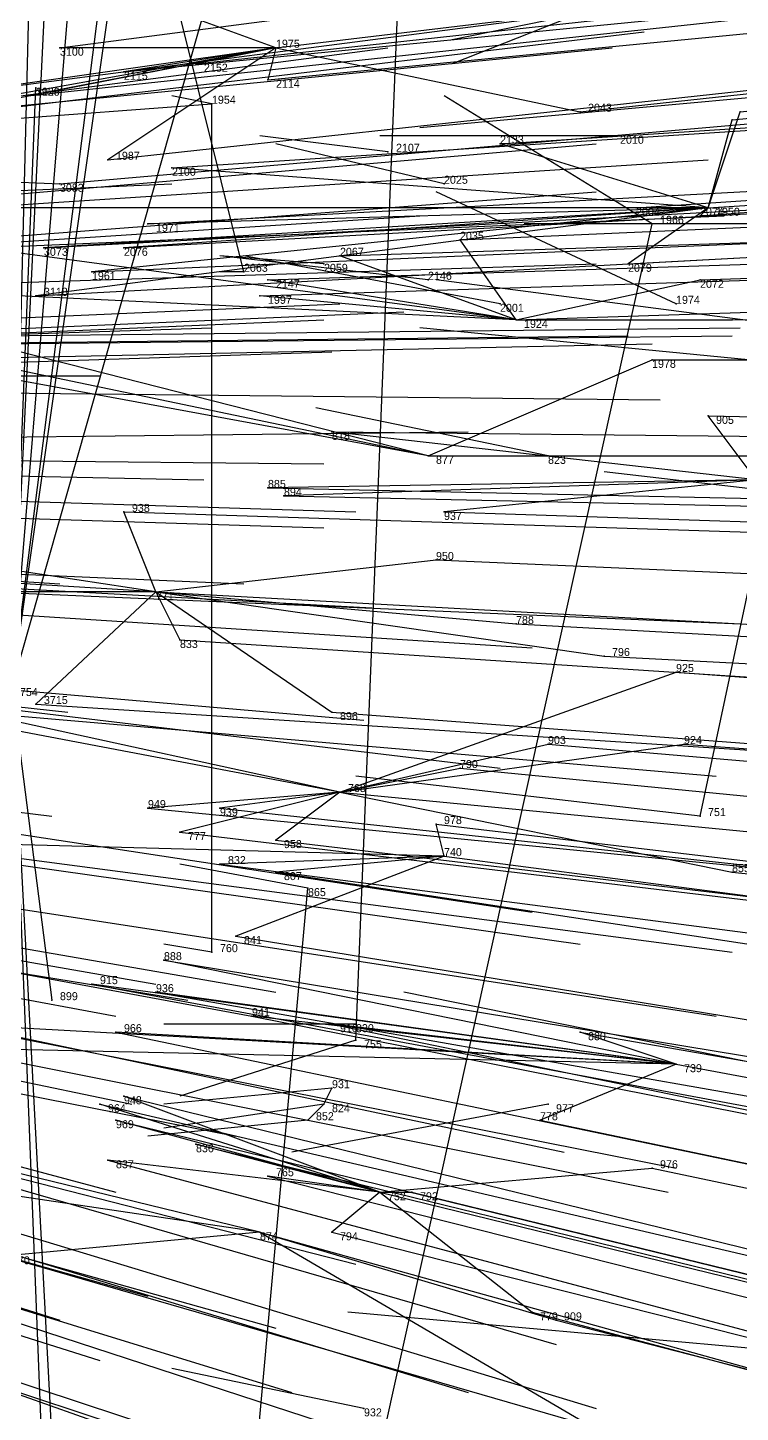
# Model space of a CAD drawing. Extents: x -0.5 to 0.59, y -0.5 to 0.58.
# Drawn here: x 0.366 to 0.455, y -0.1235 to 0.0495 of the extents above; entities that cross this region are included whole.
import ezdxf

# ---------------------------------------------------------------- set-up
doc = ezdxf.new("R2010")
doc.units = 0
for name, color, linetype in [('Facilities', 3, 'CONTINUOUS'), ('Facilities_lines', 3, 'CONTINUOUS'), ('Normals', 1, 'CONTINUOUS'), ('Source_points', 5, 'CONTINUOUS'), ('Text', 3, 'CONTINUOUS')]:
    doc.layers.add(name, color=color, linetype=linetype)

msp = doc.modelspace()

# ---------------------------------------------------------------- linework, layer by layer
at = {"layer": 'Facilities', "color": 3}
for p in [(0.397, 0.047, -0.998), (0.44, 0.036, -1.25), (0.411, 0.034, -1.25), (0.418, 0.03, -1.25), (0.451, 0.027, -1.131), (0.403, 0.02, -1.25), (0.393, 0.019, -1.25), (0.416, 0.018, -1.25), (0.425, 0.015, -1.25), (0.447, 0.015, -1.25), (0.427, 0.013, -1.069), (0.416, -0.004, -1.041), (0.431, -0.004, -1.25), (0.382, -0.021, -0.955), (0.405, -0.046, -1.02), (0.45, -0.049, -1.25), (0.418, -0.054, -1.053), (0.389, -0.066, -1.25), (0.407, -0.075, -1.25), (0.407, -0.077, -1.25), (0.447, -0.08, -1.136), (0.403, -0.085, -1.25), (0.431, -0.085, -1.25), (0.41, -0.096, -1.054), (0.395, -0.101, -1.019), (0.408, -0.123, -1.25)]:
    msp.add_point(p, dxfattribs=at)
at = {"layer": 'Facilities_lines', "color": 3}
for p, q in [((0.393, 0.019, -1.25), (0.344, 0.215, -1.25)), ((0.364, -0.033, -1.25), (0.368, 0.126, -1.25)), ((0.364, -0.033, -1.25), (0.377, 0.124, -1.25)), ((0.364, -0.033, -1.25), (0.382, 0.108, -1.25)), ((0.364, -0.033, -1.25), (0.369, 0.071, -1.25)), ((0.407, -0.077, -1.25), (0.413, 0.071, -1.25)), ((0.364, -0.033, -1.25), (0.391, 0.062, -1.25)), ((0.364, -0.033, -1.25), (0.376, 0.051, -1.25)), ((0.397, 0.047, -0.998), (0.386, 0.051, -0.973)), ((0.397, 0.047, -0.998), (0.347, 0.038, -0.872)), ((0.397, 0.047, -0.998), (0.351, 0.038, -0.882)), ((0.397, 0.047, -0.998), (0.355, 0.041, -0.893)), ((0.397, 0.047, -0.998), (0.366, 0.041, -0.921)), ((0.397, 0.047, -0.998), (0.37, 0.047, -0.931)), ((0.397, 0.047, -0.998), (0.376, 0.033, -0.944)), ((0.397, 0.047, -0.998), (0.378, 0.044, -0.951)), ((0.397, 0.047, -0.998), (0.387, 0.045, -0.974)), ((0.397, 0.047, -0.998), (0.396, 0.043, -0.996)), ((0.397, 0.047, -0.998), (0.435, 0.039, -1.093)), ((0.364, -0.033, -1.25), (0.367, 0.042, -1.25)), ((0.389, -0.066, -1.25), (0.389, 0.04, -1.25)), ((0.451, 0.027, -1.131), (0.455, 0.039, -1.141)), ((0.451, 0.027, -1.131), (0.454, 0.038, -1.14)), ((0.451, 0.027, -1.131), (0.425, 0.035, -1.066)), ((0.296, 0.033, -0.746), (0.37, 0.03, -0.927)), ((0.451, 0.027, -1.131), (0.384, 0.032, -0.962)), ((0.451, 0.027, -1.131), (0.359, 0.027, -0.899)), ((0.451, 0.027, -1.131), (0.367, 0.016, -0.919)), ((0.451, 0.027, -1.131), (0.368, 0.022, -0.921)), ((0.451, 0.027, -1.131), (0.374, 0.019, -0.936)), ((0.451, 0.027, -1.131), (0.378, 0.022, -0.946)), ((0.451, 0.027, -1.131), (0.381, 0.025, -0.955)), ((0.451, 0.027, -1.131), (0.441, 0.02, -1.103)), ((0.451, 0.027, -1.131), (0.442, 0.027, -1.106)), ((0.451, 0.027, -1.131), (0.45, 0.026, -1.126)), ((0.401, -0.169, -1.25), (0.444, 0.025, -1.25)), ((0.427, 0.013, -1.069), (0.42, 0.023, -1.051)), ((0.427, 0.013, -1.069), (0.36, 0.022, -0.902)), ((0.427, 0.013, -1.069), (0.405, 0.021, -1.013)), ((0.427, 0.013, -1.069), (0.396, 0.018, -0.992)), ((0.427, 0.013, -1.069), (0.45, 0.018, -1.125)), ((0.427, 0.013, -1.069), (0.344, 0.017, -0.861)), ((0.427, 0.013, -1.069), (0.395, 0.016, -0.989)), ((0.427, 0.013, -1.069), (0.454, 0.013, -1.136)), ((0.45, -0.049, -1.25), (0.463, 0.012, -1.25)), ((0.416, -0.004, -1.041), (0.349, 0.01, -0.872)), ((0.416, -0.004, -1.041), (0.361, 0.01, -0.904)), ((0.416, -0.004, -1.041), (0.351, 0.008, -0.878)), ((0.416, -0.004, -1.041), (0.444, 0.008, -1.109)), ((0.457, -0.007, -1.142), (0.451, 0.001, -1.127)), ((0.457, -0.007, -1.142), (0.404, -0.001, -1.009)), ((0.457, -0.007, -1.142), (0.396, -0.008, -0.989)), ((0.457, -0.007, -1.142), (0.398, -0.009, -0.994)), ((0.457, -0.007, -1.142), (0.418, -0.011, -1.045)), ((0.382, -0.021, -0.955), (0.31, -0.01, -0.776)), ((0.382, -0.021, -0.955), (0.378, -0.011, -0.945)), ((0.382, -0.021, -0.955), (0.301, -0.016, -0.753)), ((0.382, -0.021, -0.955), (0.417, -0.017, -1.043)), ((0.382, -0.021, -0.955), (0.362, -0.021, -0.907)), ((0.382, -0.021, -0.955), (0.367, -0.035, -0.922)), ((0.382, -0.021, -0.955), (0.427, -0.025, -1.068)), ((0.382, -0.021, -0.955), (0.438, -0.029, -1.098)), ((0.382, -0.021, -0.955), (0.385, -0.027, -0.964)), ((0.382, -0.021, -0.955), (0.404, -0.036, -1.015)), ((0.405, -0.046, -1.02), (0.315, -0.029, -0.791)), ((0.405, -0.046, -1.02), (0.447, -0.031, -1.119)), ((0.364, -0.033, -1.25), (0.369, -0.127, -1.25)), ((0.364, -0.033, -1.25), (0.369, -0.072, -1.25)), ((0.364, -0.033, -1.25), (0.368, -0.135, -1.25)), ((0.405, -0.046, -1.02), (0.359, -0.036, -0.903)), ((0.405, -0.046, -1.02), (0.431, -0.04, -1.082)), ((0.405, -0.046, -1.02), (0.448, -0.04, -1.124)), ((0.405, -0.046, -1.02), (0.42, -0.043, -1.055)), ((0.405, -0.046, -1.02), (0.381, -0.048, -0.959)), ((0.405, -0.046, -1.02), (0.385, -0.051, -0.972)), ((0.405, -0.046, -1.02), (0.39, -0.048, -0.982)), ((0.405, -0.046, -1.02), (0.397, -0.052, -1.002)), ((0.405, -0.046, -1.02), (0.454, -0.056, -1.143)), ((0.418, -0.054, -1.053), (0.417, -0.05, -1.05)), ((0.418, -0.054, -1.053), (0.343, -0.052, -0.868)), ((0.418, -0.054, -1.053), (0.39, -0.055, -0.985)), ((0.418, -0.054, -1.053), (0.392, -0.064, -0.994)), ((0.418, -0.054, -1.053), (0.397, -0.056, -1.003)), ((0.393, -0.146, -1.25), (0.401, -0.058, -1.25)), ((0.447, -0.08, -1.136), (0.383, -0.067, -0.971)), ((0.447, -0.08, -1.136), (0.374, -0.07, -0.952)), ((0.447, -0.08, -1.136), (0.382, -0.071, -0.971)), ((0.447, -0.08, -1.136), (0.394, -0.074, -1.001)), ((0.447, -0.08, -1.136), (0.356, -0.075, -0.91)), ((0.447, -0.08, -1.136), (0.377, -0.076, -0.962)), ((0.447, -0.08, -1.136), (0.404, -0.075, -1.028)), ((0.447, -0.08, -1.136), (0.435, -0.076, -1.104)), ((0.447, -0.08, -1.136), (0.356, -0.078, -0.91)), ((0.447, -0.08, -1.136), (0.43, -0.087, -1.097)), ((0.395, -0.101, -1.019), (0.317, -0.082, -0.818)), ((0.403, -0.085, -1.25), (0.404, -0.083, -1.25)), ((0.41, -0.096, -1.054), (0.378, -0.084, -0.968)), ((0.41, -0.096, -1.054), (0.375, -0.085, -0.961)), ((0.403, -0.085, -1.25), (0.401, -0.087, -1.25)), ((0.395, -0.101, -1.019), (0.308, -0.088, -0.801)), ((0.41, -0.096, -1.054), (0.377, -0.087, -0.967)), ((0.41, -0.096, -1.054), (0.387, -0.09, -0.992)), ((0.41, -0.096, -1.054), (0.376, -0.092, -0.969)), ((0.41, -0.096, -1.054), (0.444, -0.093, -1.134)), ((0.41, -0.096, -1.054), (0.396, -0.094, -1.018)), ((0.41, -0.096, -1.054), (0.404, -0.101, -1.042)), ((0.41, -0.096, -1.054), (0.429, -0.111, -1.109)), ((0.41, -0.096, -1.054), (0.414, -0.096, -1.063)), ((0.395, -0.101, -1.019), (0.363, -0.104, -0.946)), ((0.395, -0.101, -1.019), (0.436, -0.125, -1.134)), ((0.395, -0.101, -1.019), (0.432, -0.112, -1.116))]:
    msp.add_line(p, q, dxfattribs=at)
at = {"layer": 'Normals', "color": 1}
for p, q in [((0.37, 0.047, -0.931), (0.462, 0.059, -0.894)), ((0.478, 0.06, -1.25), (0.419, 0.048, -1.17)), ((0.457, 0.06, -1.25), (0.419, 0.045, -1.159)), ((0.397, 0.047, -0.998), (0.489, 0.058, -0.962)), ((0.387, 0.045, -0.974), (0.479, 0.055, -0.937)), ((0.355, 0.041, -0.893), (0.447, 0.053, -0.856)), ((0.378, 0.044, -0.951), (0.47, 0.053, -0.914)), ((0.396, 0.043, -0.996), (0.489, 0.052, -0.959)), ((0.366, 0.041, -0.921), (0.459, 0.051, -0.884)), ((0.351, 0.038, -0.882), (0.443, 0.049, -0.845)), ((0.435, 0.039, -1.093), (0.528, 0.049, -1.056)), ((0.319, 0.035, -0.801), (0.411, 0.047, -0.764)), ((0.347, 0.038, -0.872), (0.439, 0.047, -0.834)), ((0.454, 0.038, -1.14), (0.547, 0.047, -1.103)), ((0.455, 0.039, -1.141), (0.547, 0.048, -1.104)), ((0.367, 0.042, -1.25), (0.367, 0.042, -1.15)), ((0.376, 0.033, -0.944), (0.468, 0.043, -0.907)), ((0.296, 0.033, -0.746), (0.389, 0.04, -0.708)), ((0.389, 0.04, -1.25), (0.384, 0.041, -1.15)), ((0.459, 0.041, -1.25), (0.415, 0.037, -1.161)), ((0.444, 0.025, -1.25), (0.418, 0.041, -1.155)), ((0.425, 0.035, -1.066), (0.517, 0.041, -1.029)), ((0.37, 0.03, -0.927), (0.462, 0.038, -0.89)), ((0.384, 0.032, -0.962), (0.476, 0.038, -0.925)), ((0.345, 0.027, -0.864), (0.437, 0.035, -0.826)), ((0.411, 0.034, -1.25), (0.395, 0.036, -1.151)), ((0.418, 0.03, -1.25), (0.397, 0.035, -1.152)), ((0.44, 0.036, -1.25), (0.41, 0.036, -1.155)), ((0.359, 0.027, -0.899), (0.451, 0.033, -0.861)), ((0.442, 0.027, -1.106), (0.534, 0.033, -1.068)), ((0.45, 0.026, -1.126), (0.542, 0.033, -1.089)), ((0.451, 0.027, -1.131), (0.544, 0.033, -1.094)), ((0.292, 0.026, -0.733), (0.384, 0.03, -0.695)), ((0.381, 0.025, -0.955), (0.474, 0.03, -0.918)), ((0.345, 0.022, -0.864), (0.437, 0.029, -0.826)), ((0.447, 0.015, -1.25), (0.417, 0.029, -1.155)), ((0.322, 0.02, -0.807), (0.415, 0.026, -0.769)), ((0.36, 0.022, -0.902), (0.453, 0.026, -0.864)), ((0.368, 0.022, -0.921), (0.461, 0.027, -0.884)), ((0.378, 0.022, -0.946), (0.47, 0.027, -0.909)), ((0.42, 0.023, -1.051), (0.512, 0.027, -1.013)), ((0.492, 0.025, -1.25), (0.428, 0.025, -1.173)), ((0.441, 0.02, -1.103), (0.533, 0.025, -1.066)), ((0.374, 0.019, -0.936), (0.467, 0.023, -0.899)), ((0.405, 0.021, -1.013), (0.498, 0.024, -0.977)), ((0.367, 0.016, -0.919), (0.46, 0.021, -0.882)), ((0.403, 0.02, -1.25), (0.39, 0.021, -1.151)), ((0.416, 0.018, -1.25), (0.39, 0.021, -1.153)), ((0.425, 0.015, -1.25), (0.393, 0.021, -1.156)), ((0.396, 0.018, -0.992), (0.489, 0.021, -0.955)), ((0.45, 0.018, -1.125), (0.543, 0.021, -1.089)), ((0.344, 0.017, -0.861), (0.437, 0.02, -0.823)), ((0.393, 0.019, -1.25), (0.39, 0.019, -1.15)), ((0.395, 0.016, -0.989), (0.488, 0.019, -0.953)), ((0.463, 0.012, -1.25), (0.417, 0.018, -1.161)), ((0.427, 0.013, -1.069), (0.52, 0.016, -1.031)), ((0.313, 0.011, -0.782), (0.405, 0.015, -0.744)), ((0.321, 0.01, -0.802), (0.413, 0.014, -0.764)), ((0.454, 0.013, -1.136), (0.548, 0.015, -1.1)), ((0.31, 0.009, -0.776), (0.403, 0.013, -0.738)), ((0.297, 0.009, -0.742), (0.389, 0.012, -0.703)), ((0.349, 0.01, -0.872), (0.441, 0.011, -0.834)), ((0.361, 0.01, -0.904), (0.454, 0.011, -0.867)), ((0.362, 0.011, -0.906), (0.455, 0.012, -0.869)), ((0.456, 0.008, -1.25), (0.415, 0.012, -1.159)), ((0.312, 0.006, -0.78), (0.404, 0.009, -0.742)), ((0.351, 0.008, -0.878), (0.444, 0.01, -0.84)), ((0.444, 0.008, -1.109), (0.537, 0.008, -1.072)), ((0.282, 0.006, -0.705), (0.375, 0.006, -0.668)), ((0.352, 0.004, -0.881), (0.445, 0.003, -0.843)), ((0.431, -0.004, -1.25), (0.402, 0.002, -1.155)), ((0.451, 0.001, -1.127), (0.544, -0.001, -1.09)), ((0.329, -0.002, -0.822), (0.421, -0.001, -0.784)), ((0.404, -0.001, -1.009), (0.496, -0.002, -0.972)), ((0.296, -0.005, -0.739), (0.388, -0.007, -0.701)), ((0.31, -0.004, -0.775), (0.403, -0.005, -0.738)), ((0.416, -0.004, -1.041), (0.509, -0.004, -1.003)), ((0.499, -0.013, -1.249), (0.438, -0.006, -1.17)), ((0.314, -0.008, -0.786), (0.407, -0.011, -0.748)), ((0.396, -0.008, -0.989), (0.488, -0.01, -0.952)), ((0.31, -0.01, -0.776), (0.403, -0.013, -0.739)), ((0.398, -0.009, -0.994), (0.49, -0.011, -0.957)), ((0.378, -0.011, -0.945), (0.471, -0.014, -0.908)), ((0.418, -0.011, -1.045), (0.51, -0.014, -1.007)), ((0.278, -0.014, -0.695), (0.37, -0.02, -0.657)), ((0.301, -0.016, -0.753), (0.393, -0.02, -0.715)), ((0.417, -0.017, -1.043), (0.509, -0.021, -1.006)), ((0.317, -0.018, -0.792), (0.409, -0.023, -0.754)), ((0.336, -0.022, -0.842), (0.429, -0.028, -0.805)), ((0.362, -0.021, -0.907), (0.455, -0.025, -0.87)), ((0.382, -0.021, -0.955), (0.474, -0.026, -0.918)), ((0.427, -0.025, -1.068), (0.519, -0.03, -1.031)), ((0.279, -0.026, -0.701), (0.371, -0.036, -0.664)), ((0.385, -0.027, -0.964), (0.477, -0.033, -0.926)), ((0.315, -0.029, -0.791), (0.408, -0.037, -0.754)), ((0.438, -0.029, -1.098), (0.531, -0.034, -1.061)), ((0.447, -0.031, -1.119), (0.539, -0.038, -1.082)), ((0.333, -0.032, -0.836), (0.425, -0.043, -0.799)), ((0.359, -0.036, -0.903), (0.452, -0.044, -0.865)), ((0.367, -0.035, -0.922), (0.46, -0.041, -0.885)), ((0.404, -0.036, -1.015), (0.497, -0.043, -0.977)), ((0.277, -0.038, -0.7), (0.369, -0.049, -0.662)), ((0.431, -0.04, -1.082), (0.524, -0.048, -1.045)), ((0.448, -0.04, -1.124), (0.54, -0.047, -1.087)), ((0.42, -0.043, -1.055), (0.512, -0.052, -1.018)), ((0.45, -0.049, -1.25), (0.407, -0.044, -1.16)), ((0.405, -0.046, -1.02), (0.498, -0.055, -0.983)), ((0.337, -0.047, -0.85), (0.429, -0.061, -0.813)), ((0.381, -0.048, -0.959), (0.473, -0.057, -0.921)), ((0.39, -0.048, -0.982), (0.482, -0.058, -0.944)), ((0.417, -0.05, -1.05), (0.51, -0.061, -1.014)), ((0.385, -0.051, -0.972), (0.477, -0.062, -0.934)), ((0.343, -0.052, -0.868), (0.435, -0.065, -0.83)), ((0.397, -0.052, -1.002), (0.489, -0.063, -0.964)), ((0.29, -0.054, -0.738), (0.382, -0.07, -0.702)), ((0.305, -0.055, -0.774), (0.397, -0.071, -0.738)), ((0.363, -0.054, -0.917), (0.454, -0.066, -0.878)), ((0.401, -0.058, -1.25), (0.385, -0.055, -1.151)), ((0.39, -0.055, -0.985), (0.482, -0.067, -0.948)), ((0.418, -0.054, -1.053), (0.51, -0.066, -1.017)), ((0.285, -0.057, -0.728), (0.377, -0.074, -0.692)), ((0.294, -0.057, -0.749), (0.386, -0.072, -0.713)), ((0.302, -0.057, -0.769), (0.394, -0.074, -0.734)), ((0.397, -0.056, -1.003), (0.489, -0.07, -0.967)), ((0.454, -0.056, -1.143), (0.546, -0.066, -1.105)), ((0.361, -0.06, -0.915), (0.452, -0.074, -0.875)), ((0.392, -0.064, -0.994), (0.484, -0.079, -0.957)), ((0.389, -0.066, -1.25), (0.383, -0.065, -1.15)), ((0.288, -0.066, -0.738), (0.379, -0.085, -0.701)), ((0.383, -0.067, -0.971), (0.474, -0.082, -0.934)), ((0.374, -0.07, -0.952), (0.465, -0.087, -0.914)), ((0.287, -0.072, -0.739), (0.377, -0.096, -0.702)), ((0.301, -0.071, -0.773), (0.392, -0.089, -0.737)), ((0.343, -0.072, -0.876), (0.433, -0.091, -0.837)), ((0.369, -0.072, -1.25), (0.369, -0.072, -1.15)), ((0.382, -0.071, -0.971), (0.473, -0.087, -0.934)), ((0.482, -0.085, -1.25), (0.413, -0.071, -1.179)), ((0.394, -0.074, -1.001), (0.485, -0.092, -0.965)), ((0.356, -0.075, -0.91), (0.447, -0.093, -0.872)), ((0.377, -0.076, -0.962), (0.468, -0.095, -0.924)), ((0.407, -0.075, -1.25), (0.383, -0.075, -1.153)), ((0.404, -0.075, -1.028), (0.496, -0.094, -0.992)), ((0.435, -0.076, -1.104), (0.527, -0.092, -1.068)), ((0.407, -0.077, -1.25), (0.385, -0.084, -1.153)), ((0.356, -0.078, -0.91), (0.446, -0.096, -0.871)), ((0.447, -0.08, -1.136), (0.538, -0.097, -1.099)), ((0.317, -0.082, -0.818), (0.407, -0.105, -0.781)), ((0.404, -0.083, -1.25), (0.383, -0.085, -1.152)), ((0.281, -0.084, -0.733), (0.37, -0.112, -0.696)), ((0.292, -0.084, -0.759), (0.381, -0.109, -0.722)), ((0.378, -0.084, -0.968), (0.468, -0.106, -0.93)), ((0.375, -0.085, -0.961), (0.465, -0.106, -0.924)), ((0.403, -0.085, -1.25), (0.383, -0.088, -1.152)), ((0.431, -0.085, -1.25), (0.399, -0.091, -1.155)), ((0.308, -0.088, -0.801), (0.397, -0.113, -0.764)), ((0.377, -0.087, -0.967), (0.467, -0.109, -0.93)), ((0.401, -0.087, -1.25), (0.381, -0.089, -1.152)), ((0.43, -0.087, -1.097), (0.521, -0.106, -1.06)), ((0.286, -0.089, -0.749), (0.375, -0.117, -0.712)), ((0.342, -0.089, -0.884), (0.432, -0.115, -0.847)), ((0.387, -0.09, -0.992), (0.477, -0.112, -0.956)), ((0.376, -0.092, -0.969), (0.466, -0.116, -0.931)), ((0.444, -0.093, -1.134), (0.535, -0.112, -1.097)), ((0.311, -0.094, -0.811), (0.399, -0.121, -0.774)), ((0.332, -0.094, -0.862), (0.421, -0.121, -0.826)), ((0.396, -0.094, -1.018), (0.487, -0.117, -0.982)), ((0.289, -0.096, -0.761), (0.377, -0.125, -0.723)), ((0.348, -0.096, -0.902), (0.437, -0.123, -0.866)), ((0.41, -0.096, -1.054), (0.5, -0.118, -1.016)), ((0.414, -0.096, -1.063), (0.504, -0.118, -1.026)), ((0.308, -0.101, -0.811), (0.396, -0.13, -0.773)), ((0.33, -0.101, -0.863), (0.419, -0.13, -0.827)), ((0.395, -0.101, -1.019), (0.485, -0.126, -0.982)), ((0.404, -0.101, -1.042), (0.495, -0.124, -1.006)), ((0.313, -0.103, -0.825), (0.401, -0.134, -0.788)), ((0.363, -0.104, -0.946), (0.453, -0.13, -0.908)), ((0.462, -0.116, -1.25), (0.406, -0.111, -1.168)), ((0.429, -0.111, -1.109), (0.519, -0.135, -1.071)), ((0.432, -0.112, -1.116), (0.522, -0.135, -1.078)), ((0.408, -0.123, -1.25), (0.384, -0.118, -1.153))]:
    msp.add_line(p, q, dxfattribs=at)
at = {"layer": 'Source_points', "color": 5}
for p in [(0.37, 0.047, -0.931), (0.387, 0.045, -0.974), (0.378, 0.044, -0.951), (0.367, 0.042, -1.25), (0.396, 0.043, -0.996), (0.366, 0.041, -0.921), (0.389, 0.04, -1.25), (0.435, 0.039, -1.093), (0.455, 0.039, -1.141), (0.454, 0.038, -1.14), (0.425, 0.035, -1.066), (0.376, 0.033, -0.944), (0.384, 0.032, -0.962), (0.37, 0.03, -0.927), (0.442, 0.027, -1.106), (0.45, 0.026, -1.126), (0.381, 0.025, -0.955), (0.444, 0.025, -1.25), (0.42, 0.023, -1.051), (0.368, 0.022, -0.921), (0.378, 0.022, -0.946), (0.405, 0.021, -1.013), (0.441, 0.02, -1.103), (0.374, 0.019, -0.936), (0.396, 0.018, -0.992), (0.45, 0.018, -1.125), (0.367, 0.016, -0.919), (0.395, 0.016, -0.989), (0.454, 0.013, -1.136), (0.444, 0.008, -1.109), (0.451, 0.001, -1.127), (0.404, -0.001, -1.009), (0.396, -0.008, -0.989), (0.398, -0.009, -0.994), (0.378, -0.011, -0.945), (0.418, -0.011, -1.045), (0.417, -0.017, -1.043), (0.427, -0.025, -1.068), (0.385, -0.027, -0.964), (0.438, -0.029, -1.098), (0.447, -0.031, -1.119), (0.367, -0.035, -0.922), (0.404, -0.036, -1.015), (0.431, -0.04, -1.082), (0.448, -0.04, -1.124), (0.42, -0.043, -1.055), (0.381, -0.048, -0.959), (0.39, -0.048, -0.982), (0.417, -0.05, -1.05), (0.385, -0.051, -0.972), (0.397, -0.052, -1.002), (0.39, -0.055, -0.985), (0.397, -0.056, -1.003), (0.454, -0.056, -1.143), (0.401, -0.058, -1.25), (0.392, -0.064, -0.994), (0.383, -0.067, -0.971), (0.374, -0.07, -0.952), (0.369, -0.072, -1.25), (0.382, -0.071, -0.971), (0.394, -0.074, -1.001), (0.377, -0.076, -0.962), (0.404, -0.075, -1.028), (0.435, -0.076, -1.104), (0.404, -0.083, -1.25), (0.378, -0.084, -0.968), (0.375, -0.085, -0.961), (0.377, -0.087, -0.967), (0.401, -0.087, -1.25), (0.43, -0.087, -1.097), (0.387, -0.09, -0.992), (0.376, -0.092, -0.969), (0.444, -0.093, -1.134), (0.396, -0.094, -1.018), (0.414, -0.096, -1.063), (0.404, -0.101, -1.042), (0.429, -0.111, -1.109), (0.432, -0.112, -1.116)]:
    msp.add_point(p, dxfattribs=at)

# ---------------------------------------------------------------- texts
at = {"layer": 'Text', "color": 3}
for s, p in [('3100', (0.37, 0.046, -0.931)), ('1975', (0.397, 0.047, -0.998)), ('2152', (0.388, 0.044, -0.974)), ('2115', (0.378, 0.043, -0.951)), ('3159', (0.367, 0.041, -0.921)), ('1920', (0.367, 0.041, -1.25)), ('2114', (0.397, 0.042, -0.996)), ('1954', (0.389, 0.04, -1.25)), ('2043', (0.436, 0.039, -1.093)), ('2107', (0.412, 0.034, -1.25)), ('2133', (0.425, 0.035, -1.066)), ('2010', (0.44, 0.035, -1.25)), ('1987', (0.377, 0.033, -0.944)), ('2100', (0.384, 0.031, -0.962)), ('3083', (0.37, 0.029, -0.927)), ('2025', (0.418, 0.03, -1.25)), ('2004', (0.442, 0.026, -1.106)), ('1966', (0.445, 0.025, -1.25)), ('2074', (0.45, 0.026, -1.126)), ('1950', (0.452, 0.026, -1.131)), ('1971', (0.382, 0.024, -0.955)), ('2035', (0.42, 0.023, -1.051)), ('3073', (0.368, 0.021, -0.921)), ('2076', (0.378, 0.021, -0.946)), ('2067', (0.405, 0.021, -1.013)), ('2063', (0.393, 0.019, -1.25)), ('2059', (0.403, 0.019, -1.25)), ('2079', (0.441, 0.019, -1.103)), ('1961', (0.374, 0.018, -0.936)), ('2147', (0.397, 0.017, -0.992)), ('2146', (0.416, 0.018, -1.25)), ('2072', (0.45, 0.017, -1.125)), ('3118', (0.368, 0.016, -0.919)), ('1997', (0.396, 0.015, -0.989)), ('1974', (0.447, 0.015, -1.25)), ('2001', (0.425, 0.014, -1.25)), ('1924', (0.428, 0.012, -1.069)), ('1978', (0.444, 0.007, -1.109)), ('905', (0.452, 0, -1.127)), ('818', (0.404, -0.002, -1.009)), ('877', (0.417, -0.005, -1.041)), ('823', (0.431, -0.005, -1.25)), ('885', (0.396, -0.008, -0.989)), ('894', (0.398, -0.009, -0.994)), ('938', (0.379, -0.011, -0.945)), ('937', (0.418, -0.012, -1.045)), ('950', (0.417, -0.017, -1.043)), ('771', (0.382, -0.022, -0.955)), ('788', (0.427, -0.025, -1.068)), ('833', (0.385, -0.028, -0.964)), ('796', (0.439, -0.029, -1.098)), ('925', (0.447, -0.031, -1.119)), ('754', (0.365, -0.034, -1.25)), ('3715', (0.368, -0.035, -0.922)), ('896', (0.405, -0.037, -1.015)), ('903', (0.431, -0.04, -1.082)), ('924', (0.448, -0.04, -1.124)), ('790', (0.42, -0.043, -1.055)), ('768', (0.406, -0.046, -1.02)), ('949', (0.381, -0.048, -0.959)), ('939', (0.39, -0.049, -0.982)), ('751', (0.451, -0.049, -1.25)), ('978', (0.418, -0.05, -1.05)), ('777', (0.386, -0.052, -0.972)), ('958', (0.398, -0.053, -1.002)), ('740', (0.418, -0.054, -1.053)), ('832', (0.391, -0.055, -0.985)), ('855', (0.454, -0.056, -1.143)), ('807', (0.398, -0.057, -1.003)), ('865', (0.401, -0.059, -1.25)), ('841', (0.393, -0.065, -0.994)), ('760', (0.39, -0.066, -1.25)), ('888', (0.383, -0.067, -0.971)), ('915', (0.375, -0.07, -0.952)), ('936', (0.382, -0.071, -0.971)), ('899', (0.37, -0.072, -1.25)), ('941', (0.394, -0.074, -1.001)), ('966', (0.378, -0.076, -0.962)), ('910', (0.405, -0.076, -1.028)), ('830', (0.407, -0.076, -1.25)), ('880', (0.436, -0.077, -1.104)), ('755', (0.408, -0.078, -1.25)), ('739', (0.448, -0.081, -1.136)), ('931', (0.404, -0.083, -1.25)), ('948', (0.378, -0.085, -0.968)), ('964', (0.376, -0.086, -0.961)), ('852', (0.402, -0.087, -1.25)), ('824', (0.404, -0.086, -1.25)), ('778', (0.43, -0.087, -1.097)), ('977', (0.432, -0.086, -1.25)), ('969', (0.377, -0.088, -0.967)), ('836', (0.387, -0.091, -0.992)), ('837', (0.377, -0.093, -0.969)), ('765', (0.397, -0.094, -1.018)), ('976', (0.445, -0.093, -1.134)), ('752', (0.411, -0.097, -1.054)), ('792', (0.415, -0.097, -1.063)), ('874', (0.395, -0.102, -1.019)), ('794', (0.405, -0.102, -1.042)), ('970', (0.364, -0.105, -0.946)), ('779', (0.43, -0.112, -1.109)), ('909', (0.433, -0.112, -1.116)), ('932', (0.408, -0.124, -1.25))]:
    msp.add_text(s, height=0.001, dxfattribs=at).set_placement(p)

doc.saveas('drawing.dxf')
